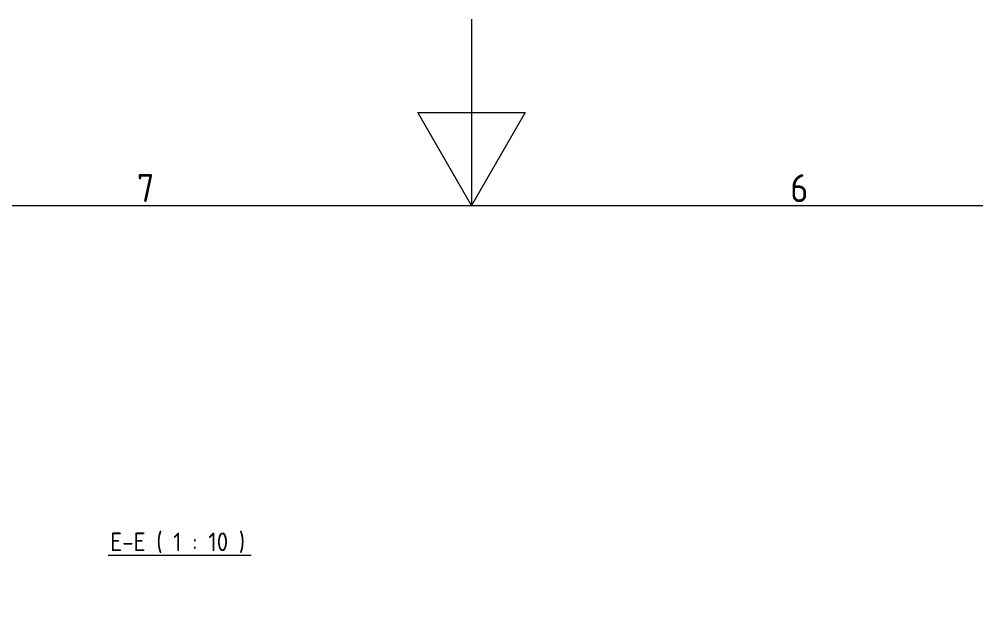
# Model space of a CAD drawing. Header units: millimetres. Extents: x 0 to 8410, y 0 to 5940.
# Drawn here: x 3720 to 4746, y 5316 to 5940 of the extents above; entities that cross this region are included whole.
import ezdxf

# ---------------------------------------------------------------- set-up
doc = ezdxf.new("R2010")
doc.units = ezdxf.units.MM
doc.header["$LTSCALE"] = 10
doc.layers.get('0').update_dxf_attribs({"color": 3, "lineweight": 5, "true_color": 0x00ff00})
doc.layers.add('경계(ISO)', color=7, linetype='Continuous', lineweight=5)
doc.layers.add('기호(ISO)', color=5, linetype='Continuous', lineweight=5, true_color=0x0000ff)
doc.styles.add('문자 텍스트_PSTEK_POSCO', font='isocp.shx')
doc.styles.add('텍스트 스타일466', font='isocp.shx')

# ---------------------------------------------------------------- blocks, each defined once
blk = doc.blocks.new('경계 Default Border')
at = {"layer": '경계(ISO)', "flags": 128}
for points in [[(420.5, 594), (420.5, 574), (414.73, 584), (426.27, 584), (420.5, 574)], [(20, 20), (20, 574), (821, 574), (821, 20), (20, 20)]]:
    blk.add_lwpolyline(points, dxfattribs=at)
at = {"layer": '경계(ISO)', "color": 2, "true_color": 0xffff00, "char_height": 3, "attachment_point": 7, "style": '문자 텍스트_PSTEK_POSCO'}
for s, insert in [('7', (384.6, 574.39)), ('6', (454.69, 574.37))]:
    blk.add_mtext(s, dxfattribs=dict(at, insert=insert))

msp = doc.modelspace()

# ---------------------------------------------------------------- linework, layer by layer
at = {"layer": '기호(ISO)', "color": 7, "lineweight": 18}
msp.add_line((3815.3, 5365.1), (3968.7, 5365.1), dxfattribs=at)

# ---------------------------------------------------------------- block references
at = {"xscale": 10, "yscale": 10, "zscale": 10}
msp.add_blockref('경계 Default Border', (0, 0), dxfattribs=at)

# ---------------------------------------------------------------- texts
at = {"layer": '기호(ISO)', "color": 7, "insert": (3817.4, 5367.3), "char_height": 20, "attachment_point": 7, "style": '텍스트 스타일466'}
msp.add_mtext('E-E ( 1 : 10 )', dxfattribs=at)

doc.saveas('drawing.dxf')
